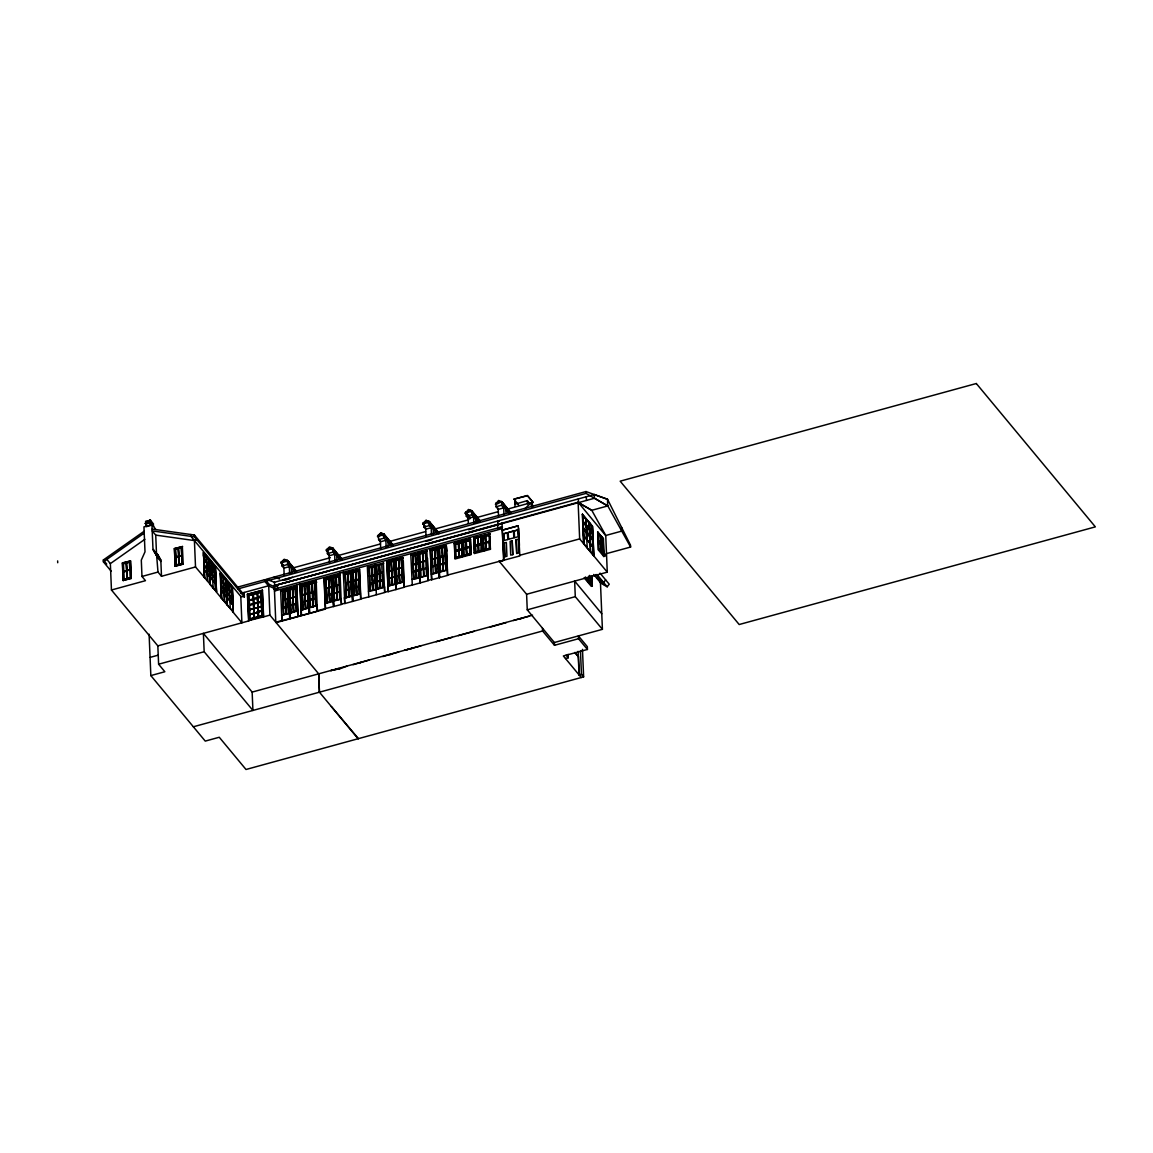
<?xml version="1.0" encoding="UTF-8"?>
<svg xmlns="http://www.w3.org/2000/svg" width="1153" height="1153" viewBox="0 0 1153 1153"><rect width="100%" height="100%" fill="white"/><g stroke="black" fill="none" stroke-linecap="round" stroke-linejoin="round"><path stroke-width="1.5" d="M495.905 502.996L496.064 506.758L498.24 509.367L503.688 507.882L501.512 505.259L501.93 501.714L510.707 512.263M145.797 521.242L145.509 521.978L150.423 520.017M603.624 582.481L605.656 579.901M600.41 582.813L607.199 586.791L609.231 584.211L600.021 573.113M524.946 508.675L531.23 502.607L532.34 505.98M283.119 565.662L281.001 562.289L284.2 559.277L287.587 560.488L296.09 570.735M281.044 563.154L284.243 560.156L287.616 561.352L295.99 571.427M328.418 553.267L326.313 549.895L329.513 546.897L332.886 548.093L341.389 558.34M326.342 550.774L329.542 547.761L332.929 548.958L342.34 560.3M332.741 549.232L332.857 552.114L334.644 554.262L329.196 555.76L327.409 553.613L327.279 550.73L329.052 549.059M392.611 544.375L384.108 534.127L380.735 532.931L377.535 535.929L377.564 536.808L380.764 533.796L384.151 535.006L392.51 545.081M383.963 535.266L384.079 538.148L385.866 540.296L380.418 541.795L378.631 539.647L378.501 536.765L380.274 535.107M424.981 526.719L422.863 523.347L426.062 520.334L429.449 521.545L439.019 533.061M422.906 524.211L426.106 521.214L429.478 522.41L438.889 533.753M429.291 522.669L429.42 525.566L431.193 527.714L425.745 529.198L423.958 527.051L423.843 524.168L425.616 522.511M469.761 518.792L465.264 513.373L468.421 509.496L471.808 510.693L479.763 520.291M465.264 513.373L468.464 510.375L471.836 511.572L471.808 510.693M468.305 523.246L468.104 518.36L466.316 516.213L466.201 513.33L468.853 510.837M111.337 571.384L103.395 561.828L103.323 559.998L144.139 531.259M103.395 561.828L144.211 533.09M149.097 634.193L150.841 675.586L164.85 671.738L158.61 664.214L157.831 645.867L111.452 590.005L110.357 563.615L144.846 539.33M281.909 620.487L280.669 590.884L296.825 586.675L298.137 616.365L290.023 618.599L288.567 588.722L289.691 618.685L275.783 622.173L274.255 585.522L277.513 585.162M274.299 586.531L277.181 585.724M282.471 580.045L292.473 577.307M502.549 523.721L497.419 524.312L497.952 528.723M497.577 528.031L502.521 527.209M145.797 521.545L150.308 520.306M150.697 522.381L145.336 523.52L150.409 521.877M145.336 523.52L150.466 522.107L153.291 526.258M111.452 590.005L145.48 580.68L141.978 576.457L141.3 560.142L145.004 551.826L143.952 526.863L151.951 524.673L153.003 549.635L157.759 554.622L160.815 559.969L161.492 576.284L195.52 566.959L215.697 590.869L215.38 583.548L212.786 580.42M153.508 549.491L154.315 551.941L158.523 555.962M155.021 551.739L155.078 553.267L159.287 557.303M182.333 546.421L183.212 564.076L175.242 566.253L174.362 548.597L182.477 546.594L180.963 547.012M131.312 578.431L123.126 580.463L122.391 562.981L130.505 560.978M174.362 548.597L182.477 546.594M122.391 562.981L130.577 560.963L131.24 578.46L130.361 560.805M155.785 553.08L155.842 554.607L160.051 558.629M175.4 549.246L178.369 548.641L178.686 556.322L175.876 557.086L175.4 549.246L176.207 565.071L179.018 564.293L178.211 548.468M182.174 563.428L181.698 555.587L182.174 563.428L179.349 564.206L178.556 548.381L181.367 547.603L181.843 555.458L178.874 556.049L181.843 555.458M127.046 578.676L126.585 570.836L127.046 578.676L124.236 579.455L123.429 563.63L126.253 562.851L126.715 570.706M126.585 562.765L129.54 562.174L126.585 562.765L127.392 578.59L130.203 577.812L129.395 561.987M175.544 549.419L178.369 548.641M181.511 547.79L178.556 548.381M126.398 563.024L123.429 563.63M157.759 554.622L156.505 553.844L155.727 535.107L152.225 530.899L194.482 536.851L244.364 596.923L240.79 596.418L190.908 536.347L190.836 534.516M175.717 556.913L178.542 556.135M129.727 569.971L123.904 571.47M178.701 556.625L175.732 557.216L176.207 565.071M181.843 555.76L179.032 556.539M126.729 571.009C117.476 573.589 136.112 567.665 127.046 570.605M204.297 577.523L203.577 552.561L215.481 566.887L216.519 591.748L215.135 566.973M126.902 578.503L124.236 579.455M176.063 564.884L179.018 564.293M182.015 563.255L179.349 564.206M206.041 556.885C209.486 573.286 198.46 546.421 206.272 557.043M175.097 566.08L183.212 564.076M206.574 557.403L208.722 559.998L208.938 565.013L206.776 562.419M123.126 580.463L131.096 578.273M141.978 576.457L157.99 572.061L161.492 576.284M204.268 560.099L206.502 562.678C208.592 574.079 202.582 563.687 204.355 560.084L206.502 562.678M208.909 559.767L209.947 584.326L216.519 591.748M208.952 565.633L206.718 563.053L208.952 565.633L209.183 570.821L207.021 568.227M206.661 568.501L206.963 573.43M207.05 568.833L209.197 571.427L209.414 576.385M215.481 566.887L203.49 553.123L204.614 577.653L203.577 552.561M204.47 570.274L215.38 583.548M204.715 570.865L204.513 565.907L206.747 568.472M207.122 573.834L209.889 576.932L210.105 584.268M227.141 604.662L221.232 597.931L220.194 573.07L232.416 587.295L233.137 612.243L232.084 587.381M220.699 573.459L232.416 587.295M509.871 512.105L501.93 501.714L501.973 502.578L498.6 501.382L495.386 504.38L498.557 500.503L501.93 501.699M281.548 561.77L281.591 562.65L287.601 560.992M326.861 549.376L326.89 550.255L332.914 548.597M378.083 535.424L378.112 536.289L384.136 534.646M423.41 522.828L423.454 523.693L429.464 522.05M465.221 512.509L470.28 517.769M532.917 502.117L527.411 495.776L514.007 499.148L527.397 495.473L533.133 502.377L529.789 503.299M469.92 516.991L465.769 511.99L465.812 512.854L471.822 511.211M515.016 499.134L515.016 506.167M496.064 506.758L501.512 505.259M282.096 566.008L287.558 564.509L289.331 566.656L283.883 568.155L282.096 566.008L281.591 562.65M327.409 553.613L332.857 552.114M378.631 539.647L384.079 538.148M423.958 527.051L429.42 525.566M466.316 516.213L471.779 514.728L478.005 522.223M529.371 503.097L527.325 500.618L515.074 504.192L515.204 499.364M468.104 518.36L473.552 516.875L473.825 523.376M532.066 505.418L532.095 502.65M294.029 567.651L330.363 557.692M339.011 555.314L380.533 543.928M389.181 541.564L425.515 531.605M435.892 528.751L468.767 519.744M477.414 517.366L498.168 511.673M508.559 508.833L531.23 502.607L531.374 506.095M237.576 587.136L264.844 579.671L268.418 583.966L274.457 586.762M607.386 499.263L585.998 491.553L266.141 579.267L266.213 581.098L268.635 583.908M237.705 588.967L264.916 581.501L268.49 585.796L275.293 588.967M266.213 581.098L586.07 493.383L607.66 505.936L607.516 499.249L594.314 494.536L274.457 582.251L267.799 579.858M426.25 541.319L431.712 539.82M284.387 580.262L289.85 578.777M468.579 529.746L474.027 528.247M498.745 521.487L497.635 521.055L497.966 524.975M220.439 573.531L221.722 598.018M241.02 593.319L268.692 585.738L269.917 615.125L318.675 673.842L319.453 692.204L358.079 738.727M277.152 584.946L578.114 502.218L605.743 535.626M277.167 584.96L502.362 523.505M329.542 570.894L274.255 585.522M333.015 569.942L594.472 498.24L607.804 505.922L630.605 547.041L606.291 553.685M157.831 645.867L248.717 620.934L247.391 594.285L262.322 590.192L263.648 616.841L269.917 615.125M277.7 585.868L274.054 586.877L274.169 589.471M247.391 594.285L262.538 590.466M261.861 590.941L247.967 594.645L249.106 620.098L262.927 616.307L261.789 590.855L262.927 616.307M250.215 619.089L249.077 595.366L260.895 592.123L262.034 615.846L250.071 618.916L262.034 615.846M261.039 592.311L249.077 595.366M502.146 526.762L274.4 589.212L276.749 588.578M274.472 591.042L502.232 528.607L503.991 560.272L499.321 561.425L519.844 555.933L518.173 525.797L502.319 530.149L518.173 525.797M376.339 594.602L375.273 564.725M316.066 581.184L316.455 582.553L316.052 581.184L300.039 585.58L301.495 615.443L309.35 613.295L308.038 583.605L309.35 613.295M341.101 598.623L341.547 604.46L325.319 608.582L324.079 578.979L340.236 574.77L332.266 576.745L333.721 606.608L332.41 576.918M343.32 572.162L344.833 603.538L360.846 599.156L359.549 569.481L343.392 573.704L351.924 571.902L352.386 595.755M383.747 563.168L367.375 567.117L368.758 596.894L384.771 592.498L384.54 586.935L382.738 587.208L381.773 564.091L376.296 565.59L377.636 589.154L380.202 588.448L379.913 581.285L377.045 581.631M403.305 561.28L404.242 587.266L388.23 591.662L386.774 561.799L403.161 557.85M427.518 558.11L428.311 580.665L412.298 585.061L410.843 555.198L427.23 551.249M439.653 577.451L438.255 547.675L446.355 545.672L447.681 575.361L431.669 579.757L430.213 549.895L446.211 545.499L446.802 551.091M454.325 543.279L470.467 539.056L454.325 543.279L454.974 559.003L470.986 554.607L470.338 538.898M489.751 533.565L490.414 549.289L474.315 553.57L473.739 537.961L490.111 533.998L473.753 538.264M288.711 588.895L296.825 586.675M300.184 585.753L308.038 583.605M324.079 578.979L332.078 577.004L333.505 606.348M359.549 569.481L351.708 571.629L352.674 601.39L351.924 571.902M386.774 561.799L394.643 559.854L395.883 589.457M394.975 559.767L395.955 589.543L394.83 559.58L402.93 557.576M410.843 555.198L418.712 553.253L420.023 582.942L418.914 552.993L426.999 550.975M430.213 549.895L438.068 547.949L439.394 577.639L438.068 547.949M253.228 598.868L253.026 594.285L253.372 599.041L249.264 599.949L253.386 599.344L253.574 603.841L249.466 604.749L253.588 604.158L253.775 608.597M257.998 602.63C253.991 592.527 274.111 595.294 249.279 600.252M454.469 543.755L470.482 539.359L471.173 553.944L454.858 557.98L471.173 553.944M473.897 538.437L490.111 533.998M473.969 538.523L474.964 538.249L475.411 545.369L478.207 544.605L478.091 537.384L478.207 544.605M489.982 534.127L480.887 536.621L481.334 543.74L478.394 544.331L481.176 543.567M372.837 590.466L372.232 582.813L372.837 590.466L370.041 590.682L369.075 567.564L374.624 566.599L374.984 575.059L372.563 575.736L371.915 566.901M455.478 543.481L458.49 542.977L458.779 549.923L455.839 550.514L458.779 549.923M461.618 542.126L458.606 542.631L459.11 549.837L461.906 549.073L461.402 541.852M466.374 547.848L463.924 548.295L466.374 547.848L466.086 540.901L463.564 541.261M469.992 546.853L466.561 547.574L469.992 546.853L469.703 539.907L466.187 540.541M285.987 614.29L285.54 606.939L285.987 614.29L283.494 614.635L282.528 591.518L287.414 590.177L287.991 598.767L282.961 600.237M289.749 589.543L290.325 598.133L289.749 589.543L295.442 588.318L295.788 596.634L290.109 598.162L290.628 605.455L290.109 598.162M302.533 601.736L303.08 609.606L301.884 586.214L307.289 585.061L307.649 593.536L302.331 595.078L302.763 601.996L305.185 601.333L304.306 585.551M312.232 583.49L313.025 606.867L310.589 607.545L309.408 584.153L314.812 583L315.778 606.118L313.198 606.608M325.924 579.628L328.576 579.224L329.542 602.342L327.121 603.005L325.924 579.628L331.113 578.201L331.689 586.935L326.371 588.491M337.065 600.281L336.604 592.815L337.065 600.281L334.413 600.67L333.448 577.567L338.852 576.414L336.2 576.803M345.237 574.324L350.642 573.171L351.607 596.288L346.433 597.715L345.237 574.324L346.433 597.715M353.092 572.176L358.497 571.023L359.462 594.141L354.274 595.553L353.092 572.176L354.274 595.553M392.236 585.147L391.789 577.682L392.236 585.147L389.599 585.551L388.633 562.433L393.807 561.007L394.384 569.741L389.065 571.297M399.615 583.13L399.154 575.779L399.615 583.13L396.819 583.562L395.854 560.444L401.316 558.946L402.512 582.337L399.788 582.856M415.195 555.256L416.305 578.547L413.884 579.21L412.702 555.832L417.876 554.406L418.453 563.14L413.134 564.696L413.567 571.614L415.988 570.951M423.252 561.756L423.555 568.775L426.264 568.256L420.658 569.885L423.382 569.351L423.684 576.529L421.104 577.235L419.923 553.844L425.616 552.618L422.82 553.051L423.396 561.641L423.05 553.325M435.257 558.629L437.823 558.138L435.243 558.326L434.811 549.765L435.675 573.243L433.24 573.906L432.058 550.514L437.232 549.102L438.428 572.479L435.848 572.969M442.248 547.834L443.04 571.225L440.475 571.931L439.279 548.54L444.741 547.041L445.317 555.631L439.711 557.245M458.375 543.467L455.579 544.23L458.519 543.639L458.635 549.75M461.503 542.602L458.707 543.366L461.647 542.789L461.906 549.073M483.093 536.678C490.544 529.328 476.03 545.6 485.788 542.515L485.384 536.059M282.528 591.518L285.022 591.172L285.368 599.488M287.63 590.451L285.137 590.812M289.979 589.817L295.442 588.318M301.884 586.214L304.536 585.825M307.289 585.061L304.651 585.465L305.833 608.842L308.255 608.179L307.736 600.612M312.16 583.404L314.812 583M328.691 578.864L331.329 578.475M333.448 577.567L336.099 577.163L336.445 585.638M345.468 574.598L350.642 573.171M353.308 572.436L358.497 571.023M369.075 567.564L371.871 567.348L372.232 575.823L369.436 576.039M371.828 566.815L374.624 566.599M376.296 565.59L379.236 565.33L379.582 573.646L376.642 573.906L379.928 573.863L380.231 580.881L382.796 580.175L382.58 574.915M379.207 564.797L381.773 564.091M388.633 562.433L391.271 562.03L391.631 570.504M394.023 561.28L391.386 561.67M395.854 560.444L398.635 560.012L398.981 568.328L398.635 560.012M401.547 559.219L398.751 559.652M412.702 555.832L415.123 555.169M415.455 555.069L418.107 554.679M435.041 550.039L437.463 549.361M439.279 548.54L442.075 548.107L443.372 571.124L445.937 570.432L445.418 562.981M442.175 547.747L444.972 547.315M486.119 542.429C481.839 534.992 492.345 530.956 489.42 541.521L485.975 542.256L485.716 535.972L489.002 535.064L489.42 541.521M485.86 536.145L489.16 535.237M503.89 533.68L507.536 532.772L507.824 539.532L504.178 540.44L503.89 533.68L504.236 540.512M513.489 531.043L508.142 532.513L508.43 539.273L508.228 532.614L513.489 531.043L513.849 537.903L508.43 539.273M514.238 530.956L517.827 529.976L514.238 530.956L514.526 537.716L518.115 536.736L517.74 529.876M503.947 533.753L507.536 532.772L507.824 539.532M607.804 505.922L591.777 510.303L578.46 502.636L578.345 498.918M258.2 607.386L257.854 602.457L261.284 601.506M249.48 605.051L253.588 604.158M253.775 603.884L257.681 603.033L253.429 603.668L253.386 599.344M258.013 602.933L261.443 601.996L257.868 602.76L258.402 612.012L258.07 607.516M582.38 514.281L592.584 526.388L593.824 555.674L592.411 526.431L582.38 514.281L583.605 543.582L593.824 555.674M461.762 548.886L459.11 549.837M475.267 545.182L478.048 544.418M483.352 542.977L485.788 542.515M485.975 542.256L489.276 541.348M582.827 515.751L584.052 544.115L582.827 515.751L592.21 526.748C585.292 514.195 591.23 540.613 589.399 522.496L590.466 551.84L590.293 543.553M233.468 612.157L221.39 598.104M456.156 558.066L455.867 551.12L458.663 550.356L458.952 557.303M459.427 557.389L458.995 550.269L461.791 549.505L462.223 556.625L459.283 557.202M464.241 555.847L463.953 548.9L466.244 548.28L466.691 555.4M470.309 554.406L467.023 555.314L466.576 548.179C474.287 542.083 468.507 564.321 469.876 547.286M475.281 545.801L478.236 545.21L475.281 545.801L475.699 552.258L475.44 545.974M478.077 545.038L478.495 551.494L478.409 544.937C485.384 539.561 479.85 561.079 481.205 544.173M483.381 543.582L485.817 543.135L483.381 543.582L483.784 550.039M486.407 549.318L486.004 542.861L489.29 541.953L489.593 548.9M458.808 550.543L455.867 551.12M461.935 549.678L458.995 550.269M466.403 548.453L463.953 548.9M470.02 547.459L466.576 548.179M478.409 544.937L481.349 544.36M486.004 542.861L489.449 542.141M379.279 564.884L379.625 573.2L382.191 572.493M282.946 599.935L285.223 599.301L285.022 591.172M287.832 598.594L285.713 599.387M290.095 597.859L293.237 597.643L293.309 604.388L296.09 603.956L290.412 605.484L290.945 612.92L293.511 612.229L292.646 588.751L292.992 597.067L295.788 596.634M369.508 576.125L371.929 575.462L371.569 567.002M372.26 575.376L374.682 574.713L372.275 575.678L372.851 582.784L372.275 575.678M376.743 574.295L379.596 573.949L379.899 580.968L376.959 581.227M382.205 572.796L379.64 573.502L380.231 580.881M396.272 568.847L398.837 568.155M420.341 562.26L423.41 561.943L423.555 568.775M423.237 561.453L425.803 560.747M439.697 556.942L442.262 556.236M307.419 593.262L302.317 594.775L302.115 586.488M307.505 593.348L305.228 594.199M309.84 592.714L312.405 592.224M315.014 591.287L312.593 591.95L312.391 583.663M326.357 588.174L328.936 587.699M331.776 594.026L332.309 601.592L329.873 602.255L329.124 587.425L331.545 586.762M338.996 584.917L333.808 586.329L334.327 593.348L336.748 592.685L336.316 585.753L337.094 592.901M339.054 584.701L336.777 585.537M345.669 582.885L348.235 582.395M351.074 588.419L348.869 589.356L348.422 582.135L350.843 581.458M358.914 586.272L356.724 587.208L356.277 579.973L358.698 579.31M369.522 576.428L371.943 575.765L373.168 590.379L375.604 589.716L374.264 566.152M379.625 573.2L382.119 572.407M389.051 570.98L394.398 570.058L394.686 576.803L392.106 577.278L394.528 576.615M394.24 569.568L391.962 570.404M401.893 567.535L396.2 568.76M413.12 564.394L415.714 564.206L413.293 564.869M415.527 555.169L415.887 563.63L418.308 562.967M420.355 562.563L425.731 560.661M432.49 559.075L434.912 558.412L434.551 549.952M257.739 607.602L249.668 609.505L253.79 608.899L253.963 613.237L253.79 608.899M285.223 599.301L282.874 599.834M283.422 607.89L288.293 606.089L288.005 599.07L285.569 599.517M290.34 598.436L292.905 597.73L293.208 605.051L290.412 605.484M293.237 597.643L295.802 596.937L296.09 603.956M309.84 593.017L314.942 591.201M333.894 586.43L338.982 584.614M345.684 583.187L350.771 581.371M353.524 581.04L358.626 579.224M376.656 574.208L379.596 573.949M379.928 573.863L382.133 572.71M399.298 575.65L398.996 568.631L396.214 569.063M423.41 561.943L425.745 560.963M432.49 559.378L437.809 557.836M439.639 557.158C444.28 553.454 444.669 566.397 439.942 564.48M442.766 556.64L445.332 555.933L445.62 562.952L440.028 564.581M249.682 609.807L261.63 606.435L254.107 608.51M302.475 595.251L304.896 594.588M312.607 592.253L314.956 591.503M326.299 588.39L328.792 587.814M329.282 587.9L331.704 587.237L331.992 593.982L329.556 594.645L329.124 587.727M334.039 586.603L336.46 585.94M348.581 582.611L350.786 581.674M356.436 580.463L358.641 579.527M369.45 576.341L372.232 576.125L371.929 575.462M372.578 576.039L374.999 575.376L375.273 582.121L369.81 583.49M389.21 571.47L391.645 570.807L391.919 577.552L389.498 578.215L388.993 571.196M415.671 555.342L416.046 564.12L418.467 563.457L418.755 570.202L416.319 570.865L415.887 563.63M258.214 607.689L261.5 606.564M585.854 519.326L586.416 525.119C600.526 541.247 586.445 529.861 589.385 523.649M504.279 542.919L506.354 542.458L506.945 556.265L504.855 556.726L504.279 542.919L504.855 556.726M512.206 540.858L510.13 541.305L510.707 555.126L512.782 554.665L512.206 540.858L512.782 554.665M516.126 539.662L518.216 539.215L518.792 553.022L516.717 553.469L516.126 539.662L516.717 553.469M459.067 556.827L456.271 557.591M462.194 555.962L459.398 556.726M466.662 554.737L464.371 555.371M470.136 553.57L466.994 554.651M475.555 552.085L478.336 551.321M481.464 550.457L478.682 551.22L478.567 545.124M483.64 549.866L486.076 549.419M486.263 549.145L489.708 548.424M253.819 613.05L250.014 614.318M258.243 611.839C271.445 608.409 239.55 617.345 253.977 613.54L254.164 618.008L253.977 613.54M490.284 548.266L474.272 552.662L490.284 548.266L490.414 549.289M258.416 612.329C259.54 624.076 255.418 608.726 261.688 611.205M485.672 542.948L486.105 550.067L483.813 550.702L483.525 543.755M369.796 583.173L372.217 582.51M372.563 582.424L375.287 582.424L372.866 583.087M290.412 605.181L292.977 604.475M302.619 601.823L305.531 601.549M307.793 600.396L305.372 601.073L307.937 600.583L307.664 593.838M309.768 592.93L312.42 592.527L312.549 599.099L310.128 599.762L312.708 599.272M326.659 595.236L329.239 595.049L326.674 595.539M329.412 594.472L331.992 593.982M334.168 593.175L336.59 592.498M339.357 591.748L336.935 592.411L339.285 591.662M345.958 589.932L348.552 589.76L346.131 590.422M348.437 582.438L348.725 589.183L351.146 588.52M353.812 587.785L356.392 587.295L353.74 587.699M358.929 586.574L356.58 587.338C359.491 605.195 352.688 585.681 359.001 586.358M377.031 581.314L379.899 580.968M379.928 580.521L382.796 580.175M389.354 578.042L392.265 577.768M413.423 571.441L416.334 571.167L416.651 578.46L419.072 577.797L418.525 569.928M416.175 570.677L418.597 570.014M436.007 573.156L435.704 565.864L432.779 566.123L435.358 565.647M437.967 564.711L435.531 565.374L438.111 564.884M283.249 607.256L288.308 606.392L288.61 613.569L286.175 614.016M313.039 599.185L315.461 598.522L312.881 599.012L312.751 592.44M326.587 595.135L329.225 594.746M348.537 589.442L345.886 589.846M379.942 580.824L382.81 580.478L383.113 587.655L380.548 588.361L379.942 580.824L380.692 588.318M401.979 574.9L396.574 576.183L399.313 575.952M402.051 574.684L399.63 575.563M420.643 569.582L423.367 569.049M442.579 563.572L440.014 564.264L439.869 557.432M445.476 562.765L443.055 563.658M302.619 602.125L305.199 601.635L305.502 608.928L301.409 610.052L308.889 607.458M305.386 601.376L307.952 600.886M310.143 600.064L312.549 599.099M331.992 594.299L329.427 594.775L329.873 602.255M334.183 593.478L336.762 592.988M336.935 592.714L339.285 591.965M348.739 589.486L349.186 596.951L348.739 589.486L351.088 588.736M369.738 583.389L372.534 583.173M389.368 578.345L391.934 577.855M392.121 577.581L394.686 577.105L395.003 584.398L392.424 584.874M396.589 576.486L401.979 574.583M413.437 571.744L415.858 571.081M418.77 570.504L416.19 570.98L416.651 578.46M435.546 565.676L437.881 564.624M283.407 607.732L285.699 607.112M293.323 604.691L296.105 604.258L296.407 611.421L293.611 611.868M376.973 581.53L379.913 581.285M380.245 581.184L382.81 580.478M443.069 563.961L445.634 563.255M585.897 524.831L583.058 521.415L585.897 524.831L585.868 519.109L587.18 547.675M586.416 525.119L589.327 528.953M585.926 525.739L583.101 522.323L585.969 525.725C591.1 541.982 577.163 518.994 586.214 531.591M586.445 526.042L586.69 531.908L589.601 535.741L589.587 529.818L586.228 526.099L589.399 529.861M262.841 616.221L249.106 620.098M592.008 525.883L593.233 555.169L592.181 525.84M248.5 620.674L263.648 616.841M589.587 529.818L589.601 535.741L586.69 531.908M589.875 530.164L592.498 533.335L589.875 530.164L590.12 536.03L592.743 539.186L590.12 536.03M370.041 590.682C363.368 592.714 380.13 588.347 375.229 589.269M377.276 588.707L376.44 588.938L384.54 586.935M379.611 580.925L380.245 588.001M281.822 615.097L289.792 613.021M289.72 612.935L297.661 610.499M317.277 605.484L309.379 607.545L309.681 613.209L317.507 611.061L317.046 605.224M325.232 603.192L332.929 600.857M341.317 598.897L333.26 600.771M344.545 597.903L360.413 593.348M387.927 585.998L395.652 583.879M404.011 581.703L396.055 583.879M411.996 579.397L419.721 577.278M420.124 577.278L428.08 575.102M431.352 574.093L439.077 571.974M447.436 569.798L439.408 571.888L439.163 577.365M337.252 600.007L339.818 599.531L338.622 576.14M424.016 576.442L426.581 575.736L425.385 552.345M586.214 532.527L583.389 529.112L586.257 532.513L586.69 539.258M586.733 532.816L589.644 536.649L590.149 543.366L589.86 536.592L586.733 532.816L586.805 539.662M597.686 532.167L603.451 538.624L603.869 556.539L598.436 549.981L597.686 532.167L603.12 538.71L603.869 556.539M598.349 533.046L600.252 535.828L600.9 543.409L598.666 540.728L598.349 533.046L600.583 535.727L600.944 543.957L603.178 546.637L601.275 543.87L600.612 536.275L602.846 538.955L603.178 546.637M280.669 590.884L288.38 588.996L290.023 618.599M296.638 584.96L297.892 616.062L301.495 615.443M309.451 612.935L308.211 583.332L316.196 581.371L317.291 610.787L325.319 608.582M340.02 573.07L341.331 604.201L344.617 603.293M359.405 569.308L360.644 598.911L368.758 596.894M383.373 562.722L384.626 592.339L388.028 591.403M402.786 557.418L404.04 587.007L412.298 585.061M419.822 582.683L419.043 553.166M426.855 550.817L428.109 580.42L431.453 579.498M446.225 545.499L447.465 575.102L503.904 560.171M519.412 555.4L579.656 538.883L607.271 572.147L526.604 594.271L498.961 560.978M150.178 657.354L157.961 655.221M276.143 622.62L324.18 609.447M590.163 536.952L592.786 540.108L590.163 536.952L590.451 543.726L593.074 546.882L583.663 535.886L592.844 546.94M578.46 502.636L591.777 510.303L605.743 535.482L621.755 531.101L621.64 528.233M598.666 540.728L600.569 543.51M601.304 552.546L600.944 544.331L598.71 541.636L600.612 544.418L600.872 550.572M158.61 664.214L204.167 651.733L252.925 710.45L252.147 692.088L203.389 633.372L204.167 651.733M603.206 547.56L600.972 544.865L603.206 547.56L603.567 556.164L605.901 555.53L601.073 549.707L598.695 549.419M598.436 549.981L598.71 541.636M601.073 549.707L598.738 550.341L598.032 532.081M601.261 552.013L603.538 555.242L605.901 555.53M589.572 576.01L591.561 578.402L590.552 578.676L588.563 576.284L588.852 581.04L591.82 584.614L591.532 577.783L590.523 578.071L590.812 584.888L587.843 581.314M592.311 586.07L591.287 586.344L584.153 577.754L585.162 577.48L592.311 586.07L591.878 575.765M527.252 609.836L575.289 596.663L602.414 629.336L554.377 642.509L527.252 609.836L526.604 594.271M252.147 692.088L532.542 615.169M338.636 668.884L330.709 670.628L338.492 668.826M346.722 666.247L338.795 669.187L338.261 668.437M353.077 664.719L368.946 660.15M382.839 656.547L398.707 651.978M413.091 648.145L404.775 650.206L420.787 645.925M436.223 641.702L452.235 637.306M490.328 627.088L506.326 622.577M338.968 668.798L339.976 668.524M390.766 654.5L389.685 654.558M391.098 654.4L392.02 654.039M193.358 726.779L542.602 630.979L554.492 645.305L578.518 638.719L587.439 649.456L563.356 655.956L581.256 677.532M331.343 706.53L358.439 738.655M565.503 658.536L568.198 657.786L568.054 654.356M150.841 675.586L205.248 741.105L219.257 737.257L246.007 769.483L583.62 676.869L581.443 674.246L579.065 674.894L578.085 651.33M581.602 674.447L579.238 675.096L578.475 656.749L574.915 652.454M152.138 529.068L194.41 535.021L244.292 595.092M193.56 539.532L197.12 540.036M155.727 535.107L194.41 540.57L195.52 566.959M497.635 521.055L498.802 521.473M274.14 577.062L279.689 579.051M597.427 578.302L600.353 580.017L600.468 582.64L593.68 574.468M600.756 580.507L603.163 581.919M501.368 501.858L496.338 504.337M600.958 536.188L603.178 538.869M596.966 574.453L607.199 586.791M595.842 574.583L604.806 585.393M589.558 575.405L591.532 577.783M585.58 577.091L588.549 580.68L588.419 577.567M585.551 578.561L587.54 580.953M514.007 499.148L518.605 504.985M574.67 581.083L601.765 613.771M501.353 501.497L510.923 513.071M501.396 502.377L510.145 512.912M509.078 513.272L503.645 506.729L503.976 514.8M479.778 520.796L471.231 510.491L480.167 522.093M469.819 510.001L476.203 517.683M490.126 534.315L473.883 538.12L474.575 553.022M467.268 514.613L470.453 518.461M480.815 536.534L481.334 543.74M574.958 652.612L578.475 656.864M478.019 537.298L478.538 544.504M486.292 549.808L486.148 543.034M474.892 538.163L475.411 545.369M473.739 537.961L474.114 538.696M470.352 539.2L454.34 543.582M566.065 655.221L568.198 657.786M466.086 540.901L466.216 547.661M470.914 554.507L470.871 553.599M521.43 618.556L520.421 618.714M463.074 556.164L462.569 541.535L463.146 556.25M513.445 620.516L529.458 616.134M437.376 531.576L428.873 521.329L437.261 532.268M427.46 520.839L430.66 524.673M433.845 528.521L437.03 532.355M426.062 520.334L430.314 525.465M436.583 533.104L431.15 526.561L431.481 534.632M422.863 523.347L424.938 525.84M445.317 555.631L442.608 556.15L442.406 548.006M434.479 549.851L432.058 550.514M439.624 556.856L439.495 548.814M447.234 569.539L447.09 557.951M445.937 570.432L444.741 547.041M434.912 558.412L432.418 559.291M443.04 571.225L442.593 563.875M422.488 553.137L419.923 553.844M438.428 572.479L437.232 549.102M432.937 566.613L435.358 565.95L435.675 573.243M422.92 561.857L420.283 562.462M423.713 569.265L424.16 576.399M413.048 564.293L412.918 556.092M393.101 545.441L383.531 533.925L393.058 546.234M382.133 533.421L385.318 537.269M388.518 541.103L390.636 543.668M419.072 577.797L417.876 554.406M413.365 571.657L413.884 579.21M380.735 532.931L383.92 536.765M391.213 545.657L385.823 539.157L386.154 547.228M458.303 635.634L474.315 631.253M398.996 568.631L399.14 575.477M402.512 582.337L401.316 558.946M391.645 570.807L391.775 577.379M388.979 570.894L388.849 562.693M379.236 565.33L379.294 573.286M395.003 584.398L393.807 561.007M389.282 577.941L389.815 585.81M369.724 583.087L369.81 576.788M355.845 571.412L356.421 580.161M341.879 559.407L332.309 547.891L341.836 560.199M334.096 551.235L336.229 553.786M339.414 557.634L341.547 560.199M333.765 552.013L335.898 554.579M339.933 559.536L334.601 553.123L334.932 561.194M356.09 580.247L353.524 580.737L355.96 580.377M326.313 549.895L328.389 552.402M356.248 587.425L353.971 588.261M359.462 594.141L358.266 570.749M348.105 582.524L345.612 583.101M356.551 594.717L355.585 571.6M351.607 596.288L350.426 572.911M348.71 596.865L347.73 573.747M344.387 597.715L344.833 603.538M334.096 593.074L334.644 600.944M326.285 588.088L326.155 579.887M332.309 601.592L331.113 578.201M326.587 595.438L327.121 603.005M309.408 584.153L312.045 583.764L312.261 592.051M296.566 571.802L287.011 560.286L295.399 571.211M288.798 563.63L290.916 566.181M289.288 565.518L294.721 572.047M315.245 598.551L312.895 599.315L313.357 606.781M299.953 584.023L301.25 615.154M281.001 562.289L283.076 564.797M315.778 606.118L314.582 582.726M361.249 662.355L362.244 662.081M360.918 662.456L359.923 662.845M313.025 606.867L312.564 599.401M305.199 601.635L305.502 608.928M292.545 589.111L292.66 597.153M308.255 608.179L307.073 584.787M295.802 596.937L295.874 603.682M296.105 604.258L296.407 611.421M277.671 588.866L277.138 584.715M288.293 606.089L286.016 606.723M293.511 612.229L292.977 604.777M264.441 579.772L266.228 581.919M288.61 613.569L287.414 590.177M281.678 614.924L282.125 620.761M261.097 597.009L253.559 598.767L257.465 597.917M257.278 593.348L258.113 616.711M253.516 594.371L254.352 617.734M257.523 602.543L253.905 603.754M203.245 552.662L215.337 567.017L216.375 591.561M220.194 573.07L232.286 587.425L233.31 611.984M211.979 564.048L214.227 566.613L214.429 571.643L212.195 569.063M220.972 574.871L223.221 577.451L223.351 582.496L221.189 579.901L220.972 574.871L221.275 579.873M223.437 577.826L225.671 580.406L225.801 585.45M226.781 581.861L229.015 584.427L229.144 589.471L226.982 586.877L226.781 581.861L227.069 586.863M229.231 584.816L231.465 587.381L231.681 592.411L229.433 589.832M211.979 568.688L209.745 566.109L209.529 561.093L211.777 563.658L211.893 568.717M223.639 582.856L225.887 585.421M223.581 588.289L223.451 583.087L221.304 580.492L221.434 585.695L223.668 588.275M211.921 569.323L209.774 566.728L209.99 571.917L212.224 574.482L212.008 569.294L209.846 566.699L210.062 571.888M223.365 583.101L221.217 580.507L221.52 585.681M225.829 586.055L223.668 583.461L225.902 586.041L226.046 591.244L223.884 588.65M229.173 590.091L227.011 587.497L227.227 592.685L229.461 595.251M212.44 574.871L214.674 577.437L214.458 572.248L212.311 569.654L214.372 572.277L214.588 577.466M229.678 595.64L231.926 598.205L231.71 593.017L229.548 590.422L231.623 593.046L231.839 598.234M210.091 572.508L210.307 577.466L210.005 572.522L212.253 575.102L212.368 580.074M212.469 575.477L214.703 578.057L214.905 583.014M223.913 589.269L226.147 591.835L226.276 596.822M229.706 596.245L231.94 598.811L232.157 603.783M226.824 597.34L224.23 594.199L224.532 601.52L223.336 577.019M230.023 601.189L232.632 604.316M221.16 590.754L226.665 597.384L225.945 580.146M232.935 611.638L227.357 605.037L227.04 597.715L232.459 604.359L231.739 587.136M216.188 591.835L221.232 597.931M233.137 612.243L241.899 622.807L240.79 596.418M150.294 520.003L153.594 524.139M150.452 521.805L153.796 526.114M155.554 528.996L150.193 522.525L150.322 525.566L146.186 526.705L146.071 523.649M145.336 523.217L147.512 525.854M153.003 549.635L155.626 552.791M154.315 551.941L157.831 556.15M155.078 553.267L160.815 559.969M155.842 554.607L159.345 558.816M157.37 557.274L160.872 561.497M130.203 577.812L127.392 578.59M106.854 559.407L110.357 563.615M103.323 559.998L106.725 564.091M607.516 499.249L630.518 545.21L630.605 547.041M621.611 527.397L621.755 531.101M605.743 535.482L607.271 572.147M601.318 544.778L601.635 552.46M600.353 580.017L602.414 629.336M594.314 494.536L594.386 498.269M590.927 577.754L591.071 581.198M585.998 491.553L586.07 493.383M586.286 496.741L586.445 500.445M582.553 514.238L583.778 543.539M587.439 649.456L587.324 646.66L578.402 635.923L578.518 638.719M578.114 502.218L579.656 538.883M580.463 650.926L581.443 674.246M574.641 581.098L575.289 596.663M554.377 642.509L554.492 645.305M542.486 628.183L542.602 630.979M532.268 502.074L532.47 506.816M532.081 502.348L532.282 507.075M527.325 500.618L527.454 503.832M518.677 528.074L519.412 545.484M514.872 499.451L515.074 504.192M505.792 509.323L505.908 512.206M502.002 523.058L503.544 559.724M498.182 508.228L498.528 516.299M489.29 541.953L489.564 548.237M483.237 536.866L483.496 543.149M482.055 536.304L482.574 550.932M481.896 536.347L482.502 550.846M475.699 519.455L475.843 522.626M471.649 511.831L471.779 514.728M469.559 539.734L469.847 546.666M466.259 540.627L466.706 547.747M466.244 548.28L466.518 554.564M463.636 541.348L464.082 548.468M461.791 549.505L462.05 555.789M458.663 550.356L458.923 556.64M455.694 543.755L455.983 550.687M454.455 543.452L455.161 558.34M440.172 564.754L440.475 571.931M435.402 558.801L435.69 565.546M434.926 558.715L435.2 565.46M433.297 529.155L433.499 534.041M429.449 521.545L429.478 522.41M430.343 550.067L431.669 579.757M425.702 528.06L426.034 536.131M422.56 553.238L423.223 568.876M416.046 564.12L416.319 570.865M398.823 559.738L399.947 583.043M396.07 560.718L397.036 583.836M391.458 561.756L392.582 585.061M391.126 561.857L391.472 570.317M387.97 541.737L388.172 546.637M386.918 561.972L388.23 591.662M384.108 534.127L384.151 535.006M380.36 540.656L380.706 548.713M379.568 565.244L379.913 573.56M379.308 573.603L379.596 580.622M376.671 566.037L377.017 574.353M377.031 574.655L377.334 581.674M377.334 581.977L377.636 589.154M372.203 567.262L372.563 575.736M372.88 590.019L372.232 576.125M369.45 568.011L369.796 576.486M370.113 583.836L370.416 591.129M355.917 571.513L356.277 579.973M356.291 580.276L356.565 587.021M351.218 571.542L352.616 601.318M348.581 582.308L347.99 573.574L348.422 582.135M336.748 555.703L336.95 560.603M336.272 576.889L337.397 600.194M335.941 576.99L336.301 585.45M332.886 548.093L332.929 548.958M333.664 577.826L334.024 586.3M329.138 554.607L329.484 562.678M328.908 579.137L329.268 587.598M328.764 578.95L329.124 587.425M326.515 588.664L326.803 595.409M324.224 579.166L325.535 608.856M318.66 673.813L319.439 692.175M304.392 585.638L304.738 594.112M304.752 594.415L305.041 601.16M295.211 588.044L295.572 596.36M293.539 604.965L293.842 612.128M291.435 568.098L291.637 572.983M289.144 562.03L289.634 573.805M290.642 605.757L290.945 612.92M287.587 560.488L287.616 561.352M287.428 561.626L287.558 564.509M285.209 590.898L286.333 614.189M285.382 599.791L285.685 606.809M283.84 567.002L284.171 575.073M285.238 599.603L285.526 606.622M282.744 591.792L283.71 614.909M274.457 582.251L274.774 589.659M264.844 579.671L264.916 581.501M262.322 590.192L263.417 616.581M260.895 592.123L261.875 615.673M257.796 597.831L257.465 593.074L257.652 597.643M257.667 597.946L257.854 602.457M253.429 603.97L253.617 608.424M247.607 594.559L248.717 620.934M244.177 592.455L244.364 596.923M231.378 587.41L231.594 592.426M231.868 598.839L232.07 603.797M229.144 583.994L230.254 608.525M229.389 595.279L229.245 590.062L227.098 587.468L227.314 592.656M229.62 600.843L229.49 595.87L227.256 593.291L227.458 598.248L227.343 593.262M226.233 580.507L227.184 605.08M223.826 593.867L223.696 588.88L221.462 586.315L221.664 591.273M221.535 586.286L221.751 591.244M220.526 572.969L221.549 598.061M214.501 566.368L215.611 590.898M214.141 566.642L214.357 571.672M214.617 578.071L214.833 583.029M211.893 563.226L213.132 588.174M209.615 561.064L209.832 566.094M207.281 573.79L207.583 581.112L206.387 556.611M194.41 535.021L194.482 536.851M181.367 547.603L181.684 555.27M178.556 556.452L178.874 564.12M174.507 548.785L175.242 566.253M157.99 572.061L156.549 554.406M150.38 519.974L150.51 522.165M126.253 562.851L126.571 570.519M122.535 563.168L123.27 580.636M57.65 560.906L57.722 562.75M582.467 649.37L583.62 676.869M316.441 581.631L316.455 582.553M976.317 383.517L620.17 481.176L739.188 624.522L1095.35 526.863L976.317 383.517M465.956 541.377L463.665 542.011L465.956 541.377M469.588 540.382L466.288 541.29L469.588 540.382M401.734 567.348L399.342 568.544L401.662 567.262M257.912 611.926L254.309 613.454L257.912 611.926"/></g></svg>
